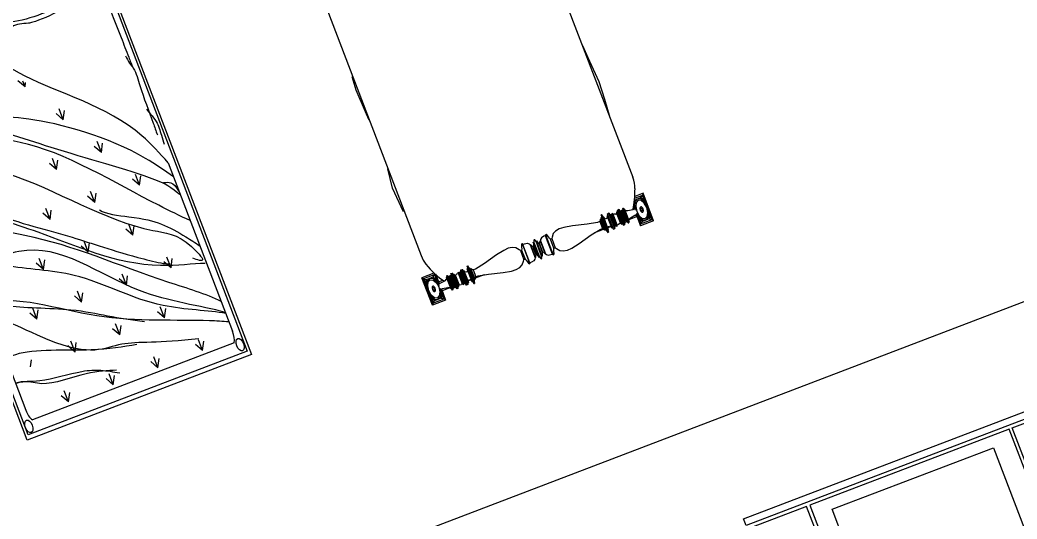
# Model space of a CAD drawing. Header units: inches. Extents: x -5597760 to 21122418, y -37133 to 23298423.
# Drawn here: x 9145237 to 11390622, y 14304313 to 15428439 of the extents above; entities that cross this region are included whole.
import ezdxf

# ---------------------------------------------------------------- set-up
doc = ezdxf.new("R2010")
doc.units = ezdxf.units.IN
doc.header["$MEASUREMENT"] = 0
doc.layers.add('www.cad-blocks.net', color=7, linetype='Continuous')

# ---------------------------------------------------------------- blocks, each defined once
blk = doc.blocks.new('A$C619E7B2D')
for p, q in [((0.5302, 0), (0.5302, 2)), ((2.3302, 2), (2.3302, 0)), ((0.5502, 0.02), (0.5502, 1.98)), ((2.3102, 1.98), (2.3102, 0.02)), ((0.6002, 1.877), (0.6002, 0.116)), ((1.4602, 1.3432), (1.4265, 1.3768)), ((1.4602, 1.3432), (1.4602, 1.3688)), ((1.4602, 1.3432), (1.4758, 1.3587)), ((1.6398, 1.1636), (1.6061, 1.1972)), ((1.6398, 1.1636), (1.6398, 1.2112)), ((1.6398, 1.1636), (1.6735, 1.1972)), ((1.4602, 0.9839), (1.4265, 1.0176)), ((1.4602, 0.9839), (1.4602, 1.0316)), ((1.4602, 0.9839), (1.4939, 1.0176)), ((1.8194, 0.9839), (1.7857, 1.0176)), ((1.8194, 0.9839), (1.8194, 1.0316)), ((1.8194, 0.9839), (1.8531, 1.0176)), ((1.2806, 0.8043), (1.2806, 0.852)), ((1.6398, 0.8043), (1.6398, 0.852)), ((1.999, 0.8043), (1.999, 0.852)), ((1.2806, 0.8043), (1.2469, 0.838)), ((1.2806, 0.8043), (1.3143, 0.838)), ((1.6398, 0.8043), (1.6061, 0.838)), ((1.6398, 0.8043), (1.6735, 0.838)), ((1.999, 0.8043), (1.9654, 0.838)), ((1.999, 0.8043), (2.0327, 0.838)), ((2.2602, 0.8481), (2.2602, 0.116)), ((1.101, 0.6247), (1.0673, 0.6584)), ((1.101, 0.6247), (1.101, 0.6724)), ((1.101, 0.6247), (1.1347, 0.6584)), ((1.4602, 0.6247), (1.4265, 0.6584)), ((1.4602, 0.6247), (1.4602, 0.6724)), ((1.4602, 0.6247), (1.4939, 0.6584)), ((1.8194, 0.6247), (1.7857, 0.6584)), ((1.8194, 0.6247), (1.8194, 0.6724)), ((1.8194, 0.6247), (1.8531, 0.6584)), ((0.9214, 0.4451), (0.9214, 0.4928)), ((1.2806, 0.4451), (1.2806, 0.4928)), ((1.6398, 0.4451), (1.6398, 0.4928)), ((1.999, 0.4451), (1.999, 0.4928)), ((0.9214, 0.4451), (0.8877, 0.4788)), ((0.9214, 0.4451), (0.9551, 0.4788)), ((1.2806, 0.4451), (1.2469, 0.4788)), ((1.2806, 0.4451), (1.3143, 0.4788)), ((1.6398, 0.4451), (1.6061, 0.4788)), ((1.6398, 0.4451), (1.6735, 0.4788)), ((1.999, 0.4451), (1.9654, 0.4788)), ((1.999, 0.4451), (2.0327, 0.4788)), ((0.7502, 0.2739), (0.7755, 0.2992)), ((1.101, 0.2655), (1.0673, 0.2992)), ((1.101, 0.2655), (1.101, 0.3132)), ((1.101, 0.2655), (1.1347, 0.2992)), ((1.4602, 0.2655), (1.4265, 0.2992)), ((1.4602, 0.2655), (1.4602, 0.3132)), ((1.4602, 0.2655), (1.4939, 0.2992)), ((1.8194, 0.2655), (1.7857, 0.2992)), ((1.8194, 0.2655), (1.8194, 0.3132)), ((1.8194, 0.2655), (1.8531, 0.2992)), ((0.9214, 0.0859), (0.9214, 0.1335)), ((1.2806, 0.0859), (1.2806, 0.1335)), ((1.6398, 0.0859), (1.6398, 0.1335)), ((1.999, 0.0859), (1.999, 0.1335)), ((0.9214, 0.0859), (0.8877, 0.1196)), ((0.9214, 0.0859), (0.9551, 0.1196)), ((1.2806, 0.0859), (1.2469, 0.1196)), ((1.2806, 0.0859), (1.3143, 0.1196)), ((1.6398, 0.0859), (1.6061, 0.1196)), ((1.6398, 0.0859), (1.6735, 0.1196)), ((1.999, 0.0859), (1.9654, 0.1196)), ((1.999, 0.0859), (2.0327, 0.1196)), ((2.2402, 0.07), (0.6202, 0.07)), ((2.3302, 0), (0.5302, 0)), ((2.3102, 0.02), (0.5502, 0.02))]:
    blk.add_line(p, q)
for centre in [(2.2775, 0.0541), (0.5786, 0.0499)]:
    blk.add_circle(centre, 0.0269)
for centre, start, end in [((0.6518, 0.1111), 174.5718, 232.4332), ((2.2086, 0.1111), 307.5668, 5.4282)]:
    blk.add_arc(centre, 0.0518, start, end)
for points, knots in [([(2.207, 1.8733), (2.2108, 1.8703), (2.2228, 1.8608), (2.2, 1.841), (2.2119, 1.8244), (2.2159, 1.8119), (2.2088, 1.8031), (2.2182, 1.7913), (2.2256, 1.7699), (2.2036, 1.7582), (2.2057, 1.7444), (2.2128, 1.7373), (2.1969, 1.7254), (2.2315, 1.703), (2.2294, 1.6628), (2.2085, 1.654), (2.2054, 1.6446), (2.2158, 1.6369), (2.2197, 1.6179), (2.2035, 1.6144), (2.2052, 1.5966), (2.2129, 1.5688), (2.1563, 1.5763), (2.1003, 1.6026), (2.0261, 1.5666), (1.9665, 1.5935), (1.909, 1.5783), (1.7023, 1.5746), (1.6214, 1.5834), (1.5592, 1.5986), (1.4957, 1.5811), (1.4533, 1.5811), (1.4458, 1.6045), (1.4436, 1.619), (1.4287, 1.602), (1.4157, 1.6333), (1.4518, 1.6518), (1.4121, 1.6857), (1.4437, 1.7091), (1.4265, 1.7106), (1.4285, 1.7241), (1.4512, 1.7223), (1.4069, 1.7685), (1.4574, 1.7959), (1.4303, 1.829), (1.4454, 1.8372), (1.4326, 1.8464), (1.4533, 1.8492), (1.4549, 1.869), (1.4712, 1.9006), (1.5174, 1.8657), (1.5698, 1.8899), (1.6464, 1.881), (1.7411, 1.8966), (1.9784, 1.8934), (2.0579, 1.874), (2.1251, 1.8927), (2.1801, 1.8801), (2.2061, 1.8743)], [0, 0, 0, 0, 12.810849, 40.227606, 56.499209, 69.023753, 76.275669, 85.653978, 108.998024, 134.352917, 140.145066, 149.523379, 157.714713, 184.998857, 233.599584, 243.121807, 250.974043, 257.071249, 280.003825, 286.391531, 299.858004, 324.000632, 356.428956, 421.865183, 531.783933, 558.598754, 612.135306, 701.82632, 729.588126, 857.056216, 880.400224, 934.568183, 950.839784, 956.862173, 968.367921, 988.455088, 1014.094478, 1062.04723, 1075.780385, 1085.584117, 1094.20687, 1104.148363, 1134.574844, 1193.96489, 1215.257252, 1222.69435, 1229.560927, 1244.616882, 1254.872642, 1287.886091, 1323.730645, 1388.733305, 1448.271909, 1552.343275, 1675.360619, 1707.299112, 1796.039865, 1874.953729, 1874.953729, 1874.953729, 1874.953729]), ([(2.2602, 0.8481), (2.2269, 0.8968), (2.0604, 1.1251), (1.4131, 1.3722), (1.199, 1.6308), (0.5795, 1.836), (0.6008, 1.7543), (0.6008, 1.7543)], [63.613082, 63.613082, 63.613082, 63.613082, 240.894741, 911.691577, 1510.287228, 1760.643601, 1779.95683, 1779.95683, 1779.95683, 1779.95683]), ([(2.2393, 1.6598), (2.2428, 1.6543), (2.2534, 1.6373), (2.2596, 1.6049), (2.2632, 1.521), (2.2676, 1.4216), (2.2648, 1.319), (2.2676, 1.2751), (2.2686, 1.2595)], [0, 0, 0, 0, 19.665073, 59.892619, 96.561132, 272.247911, 357.618279, 404.308696, 404.308696, 404.308696, 404.308696]), ([(2.1892, 1.6181), (2.125, 1.6125), (1.9599, 1.5979), (1.6138, 1.5895), (1.4725, 1.6209), (1.4587, 1.6276)], [6.983563, 6.983563, 6.983563, 6.983563, 218.220505, 550.480706, 600.011141, 600.011141, 600.011141, 600.011141]), ([(2.2602, 0.7871), (2.2144, 0.8246), (1.991, 1.0018), (1.3307, 1.265), (1.0816, 1.2798), (0.5745, 1.5334), (0.7042, 1.4777), (0.802, 1.4173), (1.0552, 1.3233), (1.1489, 1.3277), (1.1463, 1.3008), (1.1458, 1.2954)], [77.299536, 77.299536, 77.299536, 77.299536, 271.444285, 1004.954987, 1678.042926, 1756.785405, 1778.860099, 2050.922655, 2181.131765, 2245.945303, 2262.341998, 2262.341998, 2262.341998, 2262.341998]), ([(2.1745, 0.7802), (2.2105, 0.7752), (2.2523, 0.7694), (2.2621, 0.7047), (2.2012, 0.7638), (2.0231, 0.8552), (1.4631, 1.0752), (1.0728, 1.2621), (0.6544, 1.3806), (0.6014, 1.4682), (0.5943, 1.4799)], [0, 0, 0, 0, 98.769367, 114.99008, 129.904009, 276.989048, 866.547051, 1383.249978, 1647.643274, 1688.627579, 1688.627579, 1688.627579, 1688.627579]), ([(2.2602, 0.5968), (2.2007, 0.63), (1.9105, 0.7945), (1.3608, 1.1847), (0.8455, 1.2312), (0.6633, 1.342), (0.5869, 1.4036), (0.6017, 1.4258)], [30.008011, 30.008011, 30.008011, 30.008011, 251.690305, 1114.748003, 1738.966639, 1789.003383, 1846.391816, 1846.391816, 1846.391816, 1846.391816]), ([(0.6002, 1.3148), (0.6969, 1.1893), (1.2786, 1.0121), (1.7141, 0.6747), (2.1624, 0.5592), (2.2687, 0.4084), (2.2062, 0.4373), (2.177, 0.4508)], [72.523447, 72.523447, 72.523447, 72.523447, 555.795572, 1402.73471, 1609.291454, 1686.551305, 1754.147494, 1754.147494, 1754.147494, 1754.147494]), ([(2.2466, 1.3159), (2.249, 1.3042), (2.2534, 1.2836), (2.2796, 1.244), (2.2602, 1.1509), (2.2636, 1.0576), (2.2597, 0.9867), (2.2588, 0.9696)], [0, 0, 0, 0, 35.514602, 62.785158, 138.398912, 299.549249, 350.829509, 350.829509, 350.829509, 350.829509]), ([(2.2523, 1.0826), (2.2571, 1.0745), (2.2687, 1.0546), (2.2943, 1.0182), (2.2871, 0.9692), (2.2832, 0.9369), (2.2816, 0.9241)], [0, 0, 0, 0, 28.445154, 69.409596, 128.518237, 167.848403, 167.848403, 167.848403, 167.848403]), ([(2.2503, 0.4128), (2.1672, 0.4289), (1.7056, 0.489), (1.2192, 0.7653), (0.8488, 0.9037), (0.5913, 1.0546), (0.6211, 1.0023), (0.6987, 1.0048), (1.0348, 0.8398), (1.3593, 0.7244), (1.6596, 0.5832), (1.9518, 0.4731), (1.9938, 0.4643), (2.0041, 0.4621)], [0, 0, 0, 0, 256.358538, 961.143049, 1456.615658, 1496.398657, 1521.751735, 1579.397511, 1721.860635, 2221.555349, 2619.707346, 2716.495984, 2747.729586, 2747.729586, 2747.729586, 2747.729586]), ([(2.2602, 0.2455), (2.1774, 0.2953), (1.707, 0.4873), (1.2621, 0.7389), (0.704, 0.8887), (0.6002, 0.9866)], [30.472479, 30.472479, 30.472479, 30.472479, 343.768538, 1242.22551, 1706.897848, 1706.897848, 1706.897848, 1706.897848]), ([(2.2602, 0.1982), (2.1065, 0.259), (1.5843, 0.408), (1.2224, 0.7742), (0.6362, 0.7289), (0.6042, 0.8446), (0.5983, 0.8275), (0.6731, 0.7683)], [14.759355, 14.759355, 14.759355, 14.759355, 546.543826, 1305.510167, 1658.181574, 1671.144301, 1740.950673, 1740.950673, 1740.950673, 1740.950673]), ([(2.2602, 0.1936), (2.1514, 0.2296), (1.7307, 0.3206), (1.3873, 0.558), (0.8728, 0.6749), (0.6774, 0.7524), (0.6002, 0.7832)], [14.545281, 14.545281, 14.545281, 14.545281, 385.256371, 939.129761, 1351.743146, 1621.805855, 1621.805855, 1621.805855, 1621.805855]), ([(1.6533, 0.7689), (1.6828, 0.7447), (1.9069, 0.6837), (2.0486, 0.6323), (2.1683, 0.5557), (2.2357, 0.5056), (2.2602, 0.4871)], [0, 0, 0, 0, 122.975089, 309.970873, 482.915, 582.688358, 582.688358, 582.688358, 582.688358]), ([(2.0041, 0.1363), (1.7117, 0.1759), (1.4099, 0.2597), (1.1389, 0.2056), (0.5424, 0.5872), (0.6114, 0.4654), (0.6285, 0.4684), (0.636, 0.4697)], [0, 0, 0, 0, 415.346137, 880.948768, 1169.16016, 1196.316286, 1217.33394, 1217.33394, 1217.33394, 1217.33394]), ([(2.2602, 0.1566), (2.2166, 0.1676), (1.9629, 0.2316), (1.3361, 0.3335), (0.8398, 0.5709), (0.6002, 0.5791)], [5.843152, 5.843152, 5.843152, 5.843152, 152.111705, 856.512856, 1549.056257, 1549.056257, 1549.056257, 1549.056257]), ([(0.6002, 0.5751), (0.6081, 0.5741), (0.6853, 0.5644), (0.774, 0.5234), (1.1819, 0.4424), (1.4304, 0.3523), (1.5868, 0.305), (1.6685, 0.2803)], [1611.747614, 1611.747614, 1611.747614, 1611.747614, 1627.688579, 1754.960967, 2119.233796, 2370.723674, 2645.581963, 2645.581963, 2645.581963, 2645.581963]), ([(1.5549, 0.2045), (1.4512, 0.2155), (1.2055, 0.2416), (0.7907, 0.346), (0.6273, 0.3416), (0.5954, 0.3644), (0.6033, 0.3721), (0.6073, 0.3761)], [0, 0, 0, 0, 313.893814, 743.832139, 810.158353, 823.669026, 837.447273, 837.447273, 837.447273, 837.447273]), ([(0.6002, 0.2347), (0.6632, 0.2325), (0.7651, 0.1994), (1.0857, 0.1883), (1.2358, 0.1614), (1.3164, 0.1349), (1.3579, 0.1212)], [712.038522, 712.038522, 712.038522, 712.038522, 885.26593, 1108.473029, 1241.932248, 1383.279253, 1383.279253, 1383.279253, 1383.279253]), ([(1.3427, 0.1363), (1.2789, 0.1483), (1.1431, 0.1737), (0.7857, 0.1743), (0.7076, 0.224), (0.6168, 0.2312), (0.6002, 0.2323)], [0, 0, 0, 0, 215.664513, 459.211627, 591.532866, 630.252874, 630.252874, 630.252874, 630.252874])]:
    blk.add_open_spline(points, degree=3, knots=knots)
blk = doc.blocks.new('A$C14383811')
at = {"linetype": 'ByBlock', "lineweight": -2}
for p, q in [((0.1243, 2.6901), (2.7041, 2.6901)), ((0.1243, 2.6617), (0.1243, 2.6901)), ((0.5995, 2.6465), (0, 2.6465)), ((2.7041, 2.6617), (0.1243, 2.6617)), ((0.5995, 2.2749), (0.5995, 2.6465)), ((2.2256, 2.6465), (0.6256, 2.6465)), ((0.6256, 2.6465), (0.6256, 0.6441)), ((2.2256, 0.6441), (2.2256, 2.6465)), ((2.2507, 2.6465), (2.8501, 2.6465)), ((2.2507, 2.2749), (2.2507, 2.6465)), ((0.7706, 2.5984), (2.0654, 2.5984)), ((0.7706, 2.2452), (0.7706, 2.5984)), ((2.0654, 2.5984), (2.0654, 2.2452))]:
    blk.add_line(p, q, dxfattribs=at)
blk = doc.blocks.new('A$C07EB0306')
at = {"linetype": 'ByBlock'}
for p, q in [((0.1261, 1.788), (0.1261, 0.2356)), ((2.0723, 1.7793), (2.0723, 0.224)), ((0.1124, 1.0647), (0.1214, 1.1296)), ((0.1199, 0.9428), (0.1124, 1.0647)), ((0.1254, 0.9123), (0.1199, 0.9428)), ((2.0722, 0.8829), (2.0801, 0.8209)), ((2.0801, 0.8209), (2.0933, 0.6991)), ((2.0933, 0.6991), (2.0853, 0.6126)), ((0.1028, 0.5772), (0.1256, 0.6685)), ((2.0853, 0.6126), (2.0723, 0.5237)), ((0.1199, 0.4553), (0.1028, 0.5772)), ((0.0647, 0), (0.0647, 0.1372)), ((0.0647, 0.1372), (0.0722, 0.1294)), ((0.1754, 0.1372), (0.0647, 0.1372)), ((0.0722, 0.1294), (0.0722, 0.0075)), ((0.0722, 0.1294), (0.0799, 0.1066)), ((0.0722, 0.1294), (0.0951, 0.1219)), ((0.179, 0.1294), (0.0722, 0.1294)), ((0.0795, 0.0951), (0.0722, 0.0686)), ((0.0989, 0.1147), (0.0795, 0.0951)), ((0.0799, 0.1066), (0.0951, 0.1219)), ((0.0799, 0.0957), (0.0799, 0.1066)), ((0.0909, 0.1066), (0.0799, 0.1066)), ((0.0861, 0.0913), (0.1028, 0.1081)), ((0.0951, 0.1219), (0.1562, 0.1219)), ((0.0951, 0.1219), (0.0951, 0.1109)), ((0.1256, 0.1219), (0.0989, 0.1147)), ((0.1028, 0.1081), (0.1256, 0.1144)), ((0.1256, 0.1219), (0.1523, 0.1147)), ((0.1256, 0.1144), (0.1485, 0.1081)), ((0.1485, 0.1081), (0.1652, 0.0913)), ((0.1523, 0.1147), (0.1717, 0.0951)), ((0.1562, 0.1219), (0.179, 0.1294)), ((0.1714, 0.1066), (0.1562, 0.1219)), ((0.1562, 0.1109), (0.1562, 0.1219)), ((0.1602, 0.1066), (0.1714, 0.1066)), ((0.179, 0.1294), (0.1714, 0.1066)), ((0.1714, 0.1066), (0.1714, 0.0957)), ((0.1717, 0.0951), (0.1771, 0.0758)), ((0.179, 0.1294), (0.1819, 0.1325)), ((0.179, 0.0818), (0.179, 0.1294)), ((0.1865, 0.0818), (0.1865, 0.1291)), ((0.2628, 0.0951), (0.257, 0.0896)), ((0.2647, 0.0991), (0.2628, 0.0951)), ((0.2647, 0.038), (0.2647, 0.0991)), ((0.2647, 0.0991), (0.2686, 0.0991)), ((0.2705, 0.1046), (0.2686, 0.0991)), ((0.2686, 0.0991), (0.2686, 0.038)), ((0.2705, 0.0323), (0.2705, 0.1046)), ((0.2705, 0.1046), (0.276, 0.1046)), ((0.276, 0.1046), (0.278, 0.0991)), ((0.276, 0.0323), (0.276, 0.1046)), ((0.278, 0.0991), (0.2837, 0.0991)), ((0.278, 0.0991), (0.278, 0.038)), ((0.2837, 0.0991), (0.2876, 0.0913)), ((0.2837, 0.038), (0.2837, 0.0991)), ((0.2953, 0.0913), (0.2989, 0.0991)), ((0.2989, 0.0991), (0.3066, 0.0991)), ((0.2989, 0.0991), (0.2989, 0.038)), ((0.3104, 0.1066), (0.3066, 0.0991)), ((0.3066, 0.0991), (0.3066, 0.038)), ((0.3104, 0.1066), (0.3218, 0.1066)), ((0.3104, 0.0305), (0.3104, 0.1066)), ((0.3218, 0.1066), (0.3256, 0.0991)), ((0.3218, 0.0305), (0.3218, 0.1066)), ((0.3256, 0.0991), (0.3333, 0.0991)), ((0.3256, 0.0991), (0.3256, 0.038)), ((0.3333, 0.0991), (0.341, 0.0896)), ((0.3333, 0.038), (0.3333, 0.0991)), ((0.341, 0.0896), (0.3465, 0.0934)), ((0.3465, 0.0934), (0.3581, 0.0951)), ((0.3581, 0.0951), (0.3713, 0.0951)), ((0.3713, 0.0991), (0.379, 0.0991)), ((0.3713, 0.038), (0.3713, 0.0991)), ((0.379, 0.038), (0.379, 0.0991)), ((0.379, 0.0991), (0.3829, 0.0913)), ((0.3923, 0.0991), (0.3884, 0.0913)), ((0.3923, 0.038), (0.3923, 0.0991)), ((0.398, 0.0991), (0.3923, 0.0991)), ((0.398, 0.0991), (0.4019, 0.1066)), ((0.398, 0.038), (0.398, 0.0991)), ((0.4019, 0.1066), (0.4132, 0.1066)), ((0.4019, 0.1066), (0.4019, 0.0305)), ((0.4132, 0.1066), (0.4171, 0.0991)), ((0.4132, 0.0305), (0.4132, 0.1066)), ((0.4171, 0.0991), (0.4247, 0.0991)), ((0.4171, 0.0991), (0.4171, 0.038)), ((0.4247, 0.0991), (0.4247, 0.038)), ((0.4286, 0.0913), (0.4247, 0.0991)), ((0.457, 0.1009), (0.4514, 0.0913)), ((0.457, 0.036), (0.457, 0.1009)), ((0.4608, 0.1009), (0.457, 0.1009)), ((0.4647, 0.1124), (0.4608, 0.1009)), ((0.4608, 0.1009), (0.4608, 0.036)), ((0.4647, 0.0248), (0.4647, 0.1124)), ((0.4647, 0.1124), (0.4705, 0.1124)), ((0.4705, 0.1124), (0.4705, 0.0248)), ((0.4743, 0.1009), (0.4705, 0.1124)), ((0.4743, 0.1009), (0.4743, 0.036)), ((0.4779, 0.1009), (0.4743, 0.1009)), ((0.4779, 0.1009), (0.4818, 0.0951)), ((0.4779, 0.036), (0.4779, 0.1009)), ((0.4818, 0.0951), (0.4818, 0.0418)), ((0.4876, 0.0951), (0.4818, 0.0951)), ((0.4876, 0.0951), (0.5008, 0.0856)), ((0.4876, 0.0418), (0.4876, 0.0951)), ((0.6115, 0.0951), (0.5219, 0.0856)), ((0.7352, 0.1124), (0.6115, 0.0951)), ((0.8076, 0.1199), (0.7352, 0.1124)), ((0.8495, 0.1219), (0.8076, 0.1199)), ((0.8858, 0.1181), (0.8495, 0.1219)), ((0.9123, 0.1104), (0.8858, 0.1181)), ((0.9332, 0.0971), (0.9123, 0.1104)), ((0.9409, 0.0913), (0.9332, 0.0971)), ((0.958, 0.0971), (0.9524, 0.0913)), ((0.9618, 0.1046), (0.958, 0.0971)), ((0.9676, 0.1144), (0.9618, 0.1046)), ((0.9734, 0.1181), (0.9676, 0.1144)), ((0.9789, 0.1181), (0.9734, 0.1181)), ((0.9789, 0.1181), (0.9809, 0.1144)), ((0.9789, 0.019), (0.9789, 0.1181)), ((0.9809, 0.0228), (0.9809, 0.1144)), ((0.9809, 0.1144), (0.9962, 0.1144)), ((0.9962, 0.1144), (1.0191, 0.1124)), ((1.0191, 0.1124), (1.0323, 0.1066)), ((1.0323, 0.1066), (1.0381, 0.1009)), ((1.0381, 0.1009), (1.0381, 0.036)), ((1.042, 0.1009), (1.0381, 0.1009)), ((1.042, 0.1009), (1.0475, 0.0934)), ((1.042, 0.036), (1.042, 0.1009)), ((1.0475, 0.0934), (1.0533, 0.0896)), ((1.0648, 0.0951), (1.0591, 0.0896)), ((1.0704, 0.1066), (1.0648, 0.0951)), ((1.0704, 0.1066), (1.0761, 0.1046)), ((1.0704, 0.0305), (1.0704, 0.1066)), ((1.0819, 0.1144), (1.0761, 0.1046)), ((1.0761, 0.1046), (1.0761, 0.0323)), ((1.0858, 0.1161), (1.0819, 0.1144)), ((1.0896, 0.1144), (1.0858, 0.1161)), ((1.0952, 0.1046), (1.0896, 0.1144)), ((1.0952, 0.1046), (1.1009, 0.1066)), ((1.0952, 0.0323), (1.0952, 0.1046)), ((1.1009, 0.1066), (1.1067, 0.0951)), ((1.1009, 0.0305), (1.1009, 0.1066)), ((1.1067, 0.0951), (1.1125, 0.0896)), ((1.118, 0.0896), (1.1238, 0.0934)), ((1.1238, 0.0934), (1.1296, 0.1009)), ((1.1296, 0.1009), (1.1296, 0.036)), ((1.1296, 0.1009), (1.1334, 0.1009)), ((1.139, 0.1066), (1.1334, 0.1009)), ((1.1334, 0.1009), (1.1334, 0.036)), ((1.1524, 0.1124), (1.139, 0.1066)), ((1.1753, 0.1144), (1.1524, 0.1124)), ((1.1904, 0.1144), (1.1753, 0.1144)), ((1.1904, 0.1144), (1.1924, 0.1181)), ((1.1904, 0.0228), (1.1904, 0.1144)), ((1.1924, 0.1181), (1.1924, 0.019)), ((1.1981, 0.1181), (1.1924, 0.1181)), ((1.2039, 0.1144), (1.1981, 0.1181)), ((1.2095, 0.1046), (1.2039, 0.1144)), ((1.2133, 0.0971), (1.2095, 0.1046)), ((1.2191, 0.0913), (1.2133, 0.0971)), ((1.2381, 0.0971), (1.2304, 0.0913)), ((1.259, 0.1104), (1.2381, 0.0971)), ((1.2857, 0.1181), (1.259, 0.1104)), ((1.3218, 0.1219), (1.2857, 0.1181)), ((1.3639, 0.1199), (1.3218, 0.1219)), ((1.4361, 0.1124), (1.3639, 0.1199)), ((1.5601, 0.0951), (1.4361, 0.1124)), ((1.6496, 0.0856), (1.5601, 0.0951)), ((1.6838, 0.0951), (1.6705, 0.0856)), ((1.6895, 0.0951), (1.6838, 0.0951)), ((1.6838, 0.0418), (1.6838, 0.0951)), ((1.6934, 0.1009), (1.6895, 0.0951)), ((1.6895, 0.0951), (1.6895, 0.0418)), ((1.6972, 0.1009), (1.6934, 0.1009)), ((1.6934, 0.036), (1.6934, 0.1009)), ((1.7011, 0.1124), (1.6972, 0.1009)), ((1.6972, 0.1009), (1.6972, 0.036)), ((1.7066, 0.1124), (1.7011, 0.1124)), ((1.7011, 0.0248), (1.7011, 0.1124)), ((1.7066, 0.1124), (1.7105, 0.1009)), ((1.7066, 0.0248), (1.7066, 0.1124)), ((1.7105, 0.1009), (1.7105, 0.036)), ((1.7105, 0.1009), (1.7143, 0.1009)), ((1.7201, 0.0913), (1.7143, 0.1009)), ((1.7143, 0.1009), (1.7143, 0.036)), ((1.7468, 0.0991), (1.7429, 0.0913)), ((1.7543, 0.0991), (1.7468, 0.0991)), ((1.7468, 0.038), (1.7468, 0.0991)), ((1.7581, 0.1066), (1.7543, 0.0991)), ((1.7543, 0.0991), (1.7543, 0.038)), ((1.7696, 0.1066), (1.7581, 0.1066)), ((1.7581, 0.0305), (1.7581, 0.1066)), ((1.7696, 0.1066), (1.7735, 0.0991)), ((1.7696, 0.0305), (1.7696, 0.1066)), ((1.7735, 0.0991), (1.7735, 0.038)), ((1.7735, 0.0991), (1.779, 0.0991)), ((1.779, 0.0991), (1.779, 0.038)), ((1.7829, 0.0913), (1.779, 0.0991)), ((1.7887, 0.0913), (1.7925, 0.0991)), ((1.7925, 0.0991), (1.7925, 0.038)), ((1.8, 0.0991), (1.7925, 0.0991)), ((1.8, 0.038), (1.8, 0.0991)), ((1.8, 0.0951), (1.8134, 0.0951)), ((1.8134, 0.0951), (1.8248, 0.0934)), ((1.8248, 0.0934), (1.8305, 0.0896)), ((1.8248, 0.0934), (1.8248, 0.0899)), ((1.8305, 0.0896), (1.8382, 0.0991)), ((1.8382, 0.0991), (1.8382, 0.038)), ((1.8457, 0.0991), (1.8382, 0.0991)), ((1.8457, 0.0991), (1.8495, 0.1066)), ((1.8457, 0.038), (1.8457, 0.0991)), ((1.8495, 0.1066), (1.8495, 0.0305)), ((1.8611, 0.1066), (1.8495, 0.1066)), ((1.8611, 0.1066), (1.8647, 0.0991)), ((1.8611, 0.0305), (1.8611, 0.1066)), ((1.8647, 0.038), (1.8647, 0.0991)), ((1.8647, 0.0991), (1.8724, 0.0991)), ((1.8724, 0.0991), (1.8762, 0.0913)), ((1.8724, 0.0991), (1.8724, 0.038)), ((1.8876, 0.0991), (1.8839, 0.0913)), ((1.8876, 0.0991), (1.8933, 0.0991)), ((1.8876, 0.038), (1.8876, 0.0991)), ((1.8953, 0.1046), (1.8933, 0.0991)), ((1.8933, 0.0991), (1.8933, 0.038)), ((1.8953, 0.1046), (1.901, 0.1046)), ((1.8953, 0.0323), (1.8953, 0.1046)), ((1.901, 0.1046), (1.903, 0.0991)), ((1.901, 0.0323), (1.901, 0.1046)), ((1.903, 0.0991), (1.903, 0.038)), ((1.903, 0.0991), (1.9068, 0.0991)), ((1.9068, 0.0991), (1.9068, 0.038)), ((1.9087, 0.0951), (1.9068, 0.0991)), ((1.9143, 0.0896), (1.9087, 0.0951)), ((1.9925, 0.0968), (1.9925, 0.0818)), ((1.9944, 0.0758), (1.9996, 0.0951)), ((1.9996, 0.0951), (2.0192, 0.1147)), ((2.0002, 0.1049), (2.0002, 0.0957)), ((2.0109, 0.1066), (2.0017, 0.1066)), ((2.023, 0.1081), (2.0061, 0.0913)), ((2.0153, 0.1109), (2.0153, 0.1213)), ((2.0161, 0.1219), (2.0762, 0.1219)), ((2.0192, 0.1147), (2.0459, 0.1219)), ((2.023, 0.1294), (2.0991, 0.1294)), ((2.0459, 0.1144), (2.023, 0.1081)), ((2.1068, 0.1372), (2.0319, 0.1372)), ((2.0724, 0.1147), (2.0459, 0.1219)), ((2.0687, 0.1081), (2.0459, 0.1144)), ((2.0854, 0.0913), (2.0687, 0.1081)), ((2.092, 0.0951), (2.0724, 0.1147)), ((2.0762, 0.1219), (2.0991, 0.1294)), ((2.0762, 0.1219), (2.0916, 0.1066)), ((2.0762, 0.1219), (2.0762, 0.1109)), ((2.0916, 0.1066), (2.0805, 0.1066)), ((2.0916, 0.1066), (2.0991, 0.1294)), ((2.0916, 0.1066), (2.0916, 0.0957)), ((2.0991, 0.0686), (2.092, 0.0951)), ((2.0991, 0.1294), (2.1068, 0.1372)), ((2.0991, 0.1294), (2.0991, 0.0075)), ((2.1068, 0), (2.1068, 0.1372)), ((0.0722, 0.0686), (0.0795, 0.0418)), ((0.0799, 0.0686), (0.0861, 0.0913)), ((0.0861, 0.0458), (0.0799, 0.0686)), ((0.1141, 0.0752), (0.1124, 0.0686)), ((0.1124, 0.0686), (0.1141, 0.062)), ((0.1189, 0.0801), (0.1141, 0.0752)), ((0.1141, 0.062), (0.1189, 0.0571)), ((0.1179, 0.0686), (0.1191, 0.0723)), ((0.1191, 0.0648), (0.1179, 0.0686)), ((0.1256, 0.0818), (0.1189, 0.0801)), ((0.1189, 0.0571), (0.1256, 0.0553)), ((0.1218, 0.0752), (0.1191, 0.0723)), ((0.1218, 0.062), (0.1191, 0.0648)), ((0.1218, 0.0752), (0.1256, 0.0761)), ((0.1256, 0.0608), (0.1218, 0.062)), ((0.1324, 0.0801), (0.1256, 0.0818)), ((0.1256, 0.0761), (0.1295, 0.0752)), ((0.1295, 0.062), (0.1256, 0.0608)), ((0.1324, 0.0571), (0.1256, 0.0553)), ((0.1295, 0.0752), (0.1322, 0.0723)), ((0.1322, 0.0648), (0.1295, 0.062)), ((0.1322, 0.0723), (0.1333, 0.0686)), ((0.1333, 0.0686), (0.1322, 0.0648)), ((0.1372, 0.0752), (0.1324, 0.0801)), ((0.1324, 0.0571), (0.1372, 0.062)), ((0.1389, 0.0686), (0.1372, 0.0752)), ((0.1372, 0.062), (0.1389, 0.0686)), ((0.1652, 0.0913), (0.1714, 0.0686)), ((0.1714, 0.0686), (0.1652, 0.0458)), ((0.1769, 0.0617), (0.1717, 0.0418)), ((0.1771, 0.0818), (0.1771, 0.0752)), ((0.1981, 0.0818), (0.1771, 0.0818)), ((0.1771, 0.062), (0.1771, 0.0553)), ((0.1771, 0.0553), (0.1981, 0.0553)), ((0.179, 0.0075), (0.179, 0.0556)), ((0.1865, 0.0913), (0.2248, 0.0913)), ((0.1865, 0.0556), (0.1865, 0)), ((0.2419, 0.0856), (0.1981, 0.0818)), ((0.1981, 0.0553), (0.2419, 0.0513)), ((0.2419, 0.0856), (0.257, 0.0896)), ((0.257, 0.0475), (0.2419, 0.0513)), ((0.2628, 0.0418), (0.257, 0.0475)), ((0.2876, 0.0913), (0.2953, 0.0913)), ((0.2876, 0.0913), (0.2876, 0.0458)), ((0.2953, 0.0458), (0.2953, 0.0913)), ((0.341, 0.0475), (0.3333, 0.038)), ((0.341, 0.0896), (0.341, 0.0475)), ((0.3465, 0.0438), (0.341, 0.0475)), ((0.3829, 0.0913), (0.3884, 0.0913)), ((0.3829, 0.0913), (0.3829, 0.0458)), ((0.3884, 0.0913), (0.3884, 0.0458)), ((0.4361, 0.0876), (0.4286, 0.0913)), ((0.4286, 0.0458), (0.4361, 0.0496)), ((0.4438, 0.0876), (0.4361, 0.0876)), ((0.4361, 0.0496), (0.4438, 0.0496)), ((0.4514, 0.0913), (0.4438, 0.0876)), ((0.4438, 0.0496), (0.4514, 0.0458)), ((0.4876, 0.0418), (0.5008, 0.0513)), ((0.5008, 0.0856), (0.5008, 0.0513)), ((0.5219, 0.0856), (0.5008, 0.0856)), ((0.5008, 0.0513), (0.5219, 0.0513)), ((0.5219, 0.0513), (0.6115, 0.0418)), ((0.9409, 0.0913), (0.9409, 0.0458)), ((0.9524, 0.0913), (0.9409, 0.0913)), ((0.9524, 0.0913), (0.9524, 0.0458)), ((1.0533, 0.0475), (1.0475, 0.0438)), ((1.0533, 0.0896), (1.0591, 0.0896)), ((1.0533, 0.0896), (1.0533, 0.0475)), ((1.0533, 0.0475), (1.0591, 0.0475)), ((1.0591, 0.0896), (1.0591, 0.0475)), ((1.0591, 0.0475), (1.0648, 0.0418)), ((1.1125, 0.0475), (1.1067, 0.0418)), ((1.1125, 0.0896), (1.1125, 0.0475)), ((1.1125, 0.0896), (1.118, 0.0896)), ((1.118, 0.0475), (1.1125, 0.0475)), ((1.118, 0.0475), (1.118, 0.0896)), ((1.1238, 0.0438), (1.118, 0.0475)), ((1.2191, 0.0913), (1.2304, 0.0913)), ((1.2191, 0.0458), (1.2191, 0.0913)), ((1.2304, 0.0913), (1.2304, 0.0458)), ((1.5601, 0.0418), (1.6496, 0.0513)), ((1.6705, 0.0856), (1.6496, 0.0856)), ((1.6496, 0.0513), (1.6705, 0.0513)), ((1.6705, 0.0856), (1.6705, 0.0513)), ((1.6705, 0.0513), (1.6838, 0.0418)), ((1.7278, 0.0876), (1.7201, 0.0913)), ((1.7201, 0.0458), (1.7278, 0.0496)), ((1.7352, 0.0876), (1.7278, 0.0876)), ((1.7278, 0.0496), (1.7352, 0.0496)), ((1.7429, 0.0913), (1.7352, 0.0876)), ((1.7352, 0.0496), (1.7429, 0.0458)), ((1.7829, 0.0913), (1.7887, 0.0913)), ((1.7829, 0.0458), (1.7829, 0.0913)), ((1.7887, 0.0458), (1.7887, 0.0913)), ((1.8305, 0.0475), (1.8248, 0.0438)), ((1.8305, 0.0896), (1.8305, 0.0475)), ((1.8305, 0.0475), (1.8382, 0.038)), ((1.8762, 0.0913), (1.8839, 0.0913)), ((1.8762, 0.0458), (1.8762, 0.0913)), ((1.8839, 0.0913), (1.8839, 0.0458)), ((1.9087, 0.0418), (1.9143, 0.0475)), ((1.9297, 0.0856), (1.9143, 0.0896)), ((1.9143, 0.0475), (1.9297, 0.0513)), ((1.9735, 0.0818), (1.9297, 0.0856)), ((1.9297, 0.0513), (1.9735, 0.0553)), ((1.9944, 0.0818), (1.9735, 0.0818)), ((1.9735, 0.0553), (1.9944, 0.0553)), ((1.9829, 0.0864), (1.9829, 0.0818)), ((1.9829, 0.0458), (1.9829, 0.0553)), ((1.9848, 0.0818), (1.9848, 0.0888)), ((1.9848, 0.0556), (1.9848, 0)), ((1.9925, 0.0075), (1.9925, 0.0556)), ((1.9944, 0.0752), (1.9944, 0.0818)), ((1.9944, 0.062), (1.9944, 0.0553)), ((1.9944, 0.0614), (1.9996, 0.0418)), ((2.0061, 0.0913), (2.0002, 0.0686)), ((2.0002, 0.0686), (2.0061, 0.0458)), ((2.0342, 0.0752), (2.0324, 0.0686)), ((2.0324, 0.0686), (2.0342, 0.062)), ((2.0392, 0.0801), (2.0342, 0.0752)), ((2.0342, 0.062), (2.0392, 0.0571)), ((2.0392, 0.0723), (2.0382, 0.0686)), ((2.0382, 0.0686), (2.0392, 0.0648)), ((2.0459, 0.0818), (2.0392, 0.0801)), ((2.0392, 0.0723), (2.042, 0.0752)), ((2.042, 0.062), (2.0392, 0.0648)), ((2.0392, 0.0571), (2.0459, 0.0553)), ((2.0459, 0.0761), (2.042, 0.0752)), ((2.042, 0.062), (2.0459, 0.0608)), ((2.0524, 0.0801), (2.0459, 0.0818)), ((2.0495, 0.0752), (2.0459, 0.0761)), ((2.0459, 0.0608), (2.0495, 0.062)), ((2.0459, 0.0553), (2.0524, 0.0571)), ((2.0495, 0.0752), (2.0524, 0.0723)), ((2.0495, 0.062), (2.0524, 0.0648)), ((2.0574, 0.0752), (2.0524, 0.0801)), ((2.0524, 0.0723), (2.0534, 0.0686)), ((2.0534, 0.0686), (2.0524, 0.0648)), ((2.0524, 0.0571), (2.0574, 0.062)), ((2.0591, 0.0686), (2.0574, 0.0752)), ((2.0574, 0.062), (2.0591, 0.0686)), ((2.0916, 0.0686), (2.0854, 0.0913)), ((2.0854, 0.0458), (2.0916, 0.0686)), ((2.092, 0.0418), (2.0991, 0.0686)), ((0.0722, 0.0075), (0.0647, 0)), ((0.1865, 0), (0.0647, 0)), ((0.0799, 0.0305), (0.0722, 0.0075)), ((0.0722, 0.0075), (0.0951, 0.0153)), ((0.0722, 0.0075), (0.179, 0.0075)), ((0.0795, 0.0418), (0.0989, 0.0225)), ((0.0799, 0.0415), (0.0799, 0.0305)), ((0.0951, 0.0153), (0.0799, 0.0305)), ((0.0907, 0.0305), (0.0799, 0.0305)), ((0.1028, 0.0288), (0.0861, 0.0458)), ((0.0951, 0.0153), (0.0951, 0.0265)), ((0.1562, 0.0153), (0.0951, 0.0153)), ((0.0989, 0.0225), (0.1256, 0.0153)), ((0.1256, 0.0228), (0.1028, 0.0288)), ((0.1485, 0.0288), (0.1256, 0.0228)), ((0.1523, 0.0225), (0.1256, 0.0153)), ((0.1652, 0.0458), (0.1485, 0.0288)), ((0.1717, 0.0418), (0.1523, 0.0225)), ((0.1714, 0.0305), (0.1562, 0.0153)), ((0.1562, 0.0265), (0.1562, 0.0153)), ((0.1562, 0.0153), (0.179, 0.0075)), ((0.1604, 0.0305), (0.1714, 0.0305)), ((0.1714, 0.0305), (0.1714, 0.0415)), ((0.179, 0.0075), (0.1714, 0.0305)), ((0.1865, 0), (0.179, 0.0075)), ((0.2586, 0.0458), (0.1865, 0.0458)), ((0.2647, 0.038), (0.2628, 0.0418)), ((0.2686, 0.038), (0.2647, 0.038)), ((0.2686, 0.038), (0.2705, 0.0323)), ((0.276, 0.0323), (0.2705, 0.0323)), ((0.278, 0.038), (0.276, 0.0323)), ((0.2837, 0.038), (0.278, 0.038)), ((0.2876, 0.0458), (0.2837, 0.038)), ((0.2953, 0.0458), (0.2876, 0.0458)), ((0.2989, 0.038), (0.2953, 0.0458)), ((0.3066, 0.038), (0.2989, 0.038)), ((0.3066, 0.038), (0.3104, 0.0305)), ((0.3218, 0.0305), (0.3104, 0.0305)), ((0.3256, 0.038), (0.3218, 0.0305)), ((0.3333, 0.038), (0.3256, 0.038)), ((0.3394, 0.0458), (0.3435, 0.0458)), ((0.3465, 0.0438), (0.3581, 0.0418)), ((0.3713, 0.0418), (0.3581, 0.0418)), ((0.379, 0.038), (0.3713, 0.038)), ((0.3829, 0.0458), (0.379, 0.038)), ((0.3884, 0.0458), (0.3829, 0.0458)), ((0.3884, 0.0458), (0.3923, 0.038)), ((0.3923, 0.038), (0.398, 0.038)), ((0.4019, 0.0305), (0.398, 0.038)), ((0.4132, 0.0305), (0.4019, 0.0305)), ((0.4171, 0.038), (0.4132, 0.0305)), ((0.4247, 0.038), (0.4171, 0.038)), ((0.4247, 0.038), (0.4286, 0.0458)), ((0.4512, 0.0458), (0.4286, 0.0458)), ((0.4514, 0.0458), (0.457, 0.036)), ((0.457, 0.036), (0.4608, 0.036)), ((0.4608, 0.036), (0.4647, 0.0248)), ((0.4647, 0.0248), (0.4705, 0.0248)), ((0.4743, 0.036), (0.4705, 0.0248)), ((0.4743, 0.036), (0.4779, 0.036)), ((0.4779, 0.036), (0.4818, 0.0418)), ((0.4818, 0.0418), (0.4876, 0.0418)), ((0.5734, 0.0458), (0.4931, 0.0458)), ((0.6115, 0.0418), (0.7352, 0.0248)), ((0.7352, 0.0248), (0.8076, 0.017)), ((0.8076, 0.017), (0.8495, 0.0153)), ((0.8495, 0.0153), (0.8858, 0.019)), ((0.8858, 0.019), (0.9123, 0.0265)), ((0.9123, 0.0265), (0.9332, 0.0401)), ((0.9332, 0.0401), (0.9409, 0.0458)), ((0.9524, 0.0458), (0.9409, 0.0458)), ((0.9524, 0.0458), (0.958, 0.0401)), ((0.958, 0.0401), (0.9618, 0.0323)), ((0.9618, 0.0323), (0.9676, 0.0228)), ((0.9676, 0.0228), (0.9734, 0.019)), ((0.9734, 0.019), (0.9789, 0.019)), ((0.9809, 0.0228), (0.9789, 0.019)), ((0.9962, 0.0228), (0.9809, 0.0228)), ((1.0191, 0.0248), (0.9962, 0.0228)), ((1.0323, 0.0305), (1.0191, 0.0248)), ((1.0381, 0.036), (1.0323, 0.0305)), ((1.0381, 0.036), (1.042, 0.036)), ((1.0475, 0.0438), (1.042, 0.036)), ((1.0608, 0.0458), (1.0506, 0.0458)), ((1.0648, 0.0418), (1.0704, 0.0305)), ((1.0704, 0.0305), (1.0761, 0.0323)), ((1.0761, 0.0323), (1.0819, 0.0228)), ((1.0819, 0.0228), (1.0858, 0.021)), ((1.0858, 0.021), (1.0896, 0.0228)), ((1.0896, 0.0228), (1.0952, 0.0323)), ((1.0952, 0.0323), (1.1009, 0.0305)), ((1.1067, 0.0418), (1.1009, 0.0305)), ((1.1205, 0.0458), (1.1105, 0.0458)), ((1.1296, 0.036), (1.1238, 0.0438)), ((1.1296, 0.036), (1.1334, 0.036)), ((1.1334, 0.036), (1.139, 0.0305)), ((1.139, 0.0305), (1.1524, 0.0248)), ((1.1524, 0.0248), (1.1753, 0.0228)), ((1.1753, 0.0228), (1.1904, 0.0228)), ((1.1904, 0.0228), (1.1924, 0.019)), ((1.1924, 0.019), (1.1981, 0.019)), ((1.1981, 0.019), (1.2039, 0.0228)), ((1.2039, 0.0228), (1.2095, 0.0323)), ((1.2095, 0.0323), (1.2133, 0.0401)), ((1.2133, 0.0401), (1.2191, 0.0458)), ((1.2191, 0.0458), (1.2304, 0.0458)), ((1.2304, 0.0458), (1.2381, 0.0401)), ((1.2381, 0.0401), (1.259, 0.0265)), ((1.259, 0.0265), (1.2857, 0.019)), ((1.2857, 0.019), (1.3218, 0.0153)), ((1.3218, 0.0153), (1.3639, 0.017)), ((1.3639, 0.017), (1.4361, 0.0248)), ((1.4361, 0.0248), (1.5601, 0.0418)), ((1.5979, 0.0458), (1.678, 0.0458)), ((1.6838, 0.0418), (1.6895, 0.0418)), ((1.6895, 0.0418), (1.6934, 0.036)), ((1.6934, 0.036), (1.6972, 0.036)), ((1.6972, 0.036), (1.7011, 0.0248)), ((1.7011, 0.0248), (1.7066, 0.0248)), ((1.7105, 0.036), (1.7066, 0.0248)), ((1.7105, 0.036), (1.7143, 0.036)), ((1.7143, 0.036), (1.7201, 0.0458)), ((1.7199, 0.0458), (1.7427, 0.0458)), ((1.7429, 0.0458), (1.7468, 0.038)), ((1.7468, 0.038), (1.7543, 0.038)), ((1.7543, 0.038), (1.7581, 0.0305)), ((1.7581, 0.0305), (1.7696, 0.0305)), ((1.7735, 0.038), (1.7696, 0.0305)), ((1.7735, 0.038), (1.779, 0.038)), ((1.779, 0.038), (1.7829, 0.0458)), ((1.7829, 0.0458), (1.7887, 0.0458)), ((1.7925, 0.038), (1.7887, 0.0458)), ((1.7925, 0.038), (1.8, 0.038)), ((1.8134, 0.0418), (1.8, 0.0418)), ((1.8248, 0.0438), (1.8134, 0.0418)), ((1.8319, 0.0458), (1.8278, 0.0458)), ((1.8382, 0.038), (1.8457, 0.038)), ((1.8457, 0.038), (1.8495, 0.0305)), ((1.8495, 0.0305), (1.8611, 0.0305)), ((1.8647, 0.038), (1.8611, 0.0305)), ((1.8724, 0.038), (1.8647, 0.038)), ((1.8724, 0.038), (1.8762, 0.0458)), ((1.8762, 0.0458), (1.8839, 0.0458)), ((1.8839, 0.0458), (1.8876, 0.038)), ((1.8933, 0.038), (1.8876, 0.038)), ((1.8933, 0.038), (1.8953, 0.0323)), ((1.8953, 0.0323), (1.901, 0.0323)), ((1.903, 0.038), (1.901, 0.0323)), ((1.9068, 0.038), (1.903, 0.038)), ((1.9068, 0.038), (1.9087, 0.0418)), ((1.9126, 0.0458), (1.9829, 0.0458)), ((1.9848, 0), (1.9925, 0.0075)), ((2.1068, 0), (1.9848, 0)), ((2.0002, 0.0305), (1.9925, 0.0075)), ((1.9925, 0.0075), (2.0153, 0.0153)), ((1.9925, 0.0075), (2.0991, 0.0075)), ((1.9996, 0.0418), (2.0192, 0.0225)), ((2.0002, 0.0415), (2.0002, 0.0305)), ((2.0002, 0.0305), (2.0109, 0.0305)), ((2.0153, 0.0153), (2.0002, 0.0305)), ((2.0061, 0.0458), (2.023, 0.0288)), ((2.0153, 0.0153), (2.0153, 0.0265)), ((2.0762, 0.0153), (2.0153, 0.0153)), ((2.0192, 0.0225), (2.0459, 0.0153)), ((2.023, 0.0288), (2.0459, 0.0228)), ((2.0459, 0.0228), (2.0687, 0.0288)), ((2.0459, 0.0153), (2.0724, 0.0225)), ((2.0687, 0.0288), (2.0854, 0.0458)), ((2.0724, 0.0225), (2.092, 0.0418)), ((2.0916, 0.0305), (2.0762, 0.0153)), ((2.0762, 0.0265), (2.0762, 0.0153)), ((2.0762, 0.0153), (2.0991, 0.0075)), ((2.0805, 0.0305), (2.0916, 0.0305)), ((2.0916, 0.0305), (2.0916, 0.0415)), ((2.0991, 0.0075), (2.0916, 0.0305)), ((2.0991, 0.0075), (2.1068, 0))]:
    blk.add_line(p, q, dxfattribs=at)
for centre, radius, start, end in [((0.2269, 0.2359), 0.1009, 180.1376, 207.3738), ((0.4508, 0.3854), 0.3696, 212.0093, 234.2871), ((1.9959, 0.2185), 0.0766, 321.425, 4.1587), ((1.7179, 0.4042), 0.4108, 308.4434, 325.3535)]:
    blk.add_arc(centre, radius, start, end, dxfattribs=at)
blk = doc.blocks.new('format')
at = {"color": 155, "true_color": 0x546d8e}
blk.add_line((47364.4, 27062.5), (110172.9, 27062.5), dxfattribs=at)
blk = doc.blocks.new('01-01-cad-blocks-net-beds')
for name, p, xscale, yscale, zscale in [('A$C07EB0306', (48853.7, 18422.5), 869.5, 869.5, 869.5), ('A$C619E7B2D', (45178.9, 18496.7), 1000, 1000, 1000), ('A$C14383811', (50394.5, 14471), 1000, 1000, 1000)]:
    blk.add_blockref(name, p, dxfattribs=dict(xscale=xscale, yscale=yscale, zscale=zscale))
at = {"layer": 'www.cad-blocks.net'}
blk.add_blockref('format', (-41848.5, -9482.9), dxfattribs=at)

msp = doc.modelspace()

# ---------------------------------------------------------------- block references
at = {"xscale": 300.1938731896516, "yscale": 554.7683964805537, "zscale": 300.1938731896516, "rotation": 20.89932353322971}
msp.add_blockref('01-01-cad-blocks-net-beds', (3466.3, 689.2), dxfattribs=at)

doc.saveas('drawing.dxf')
